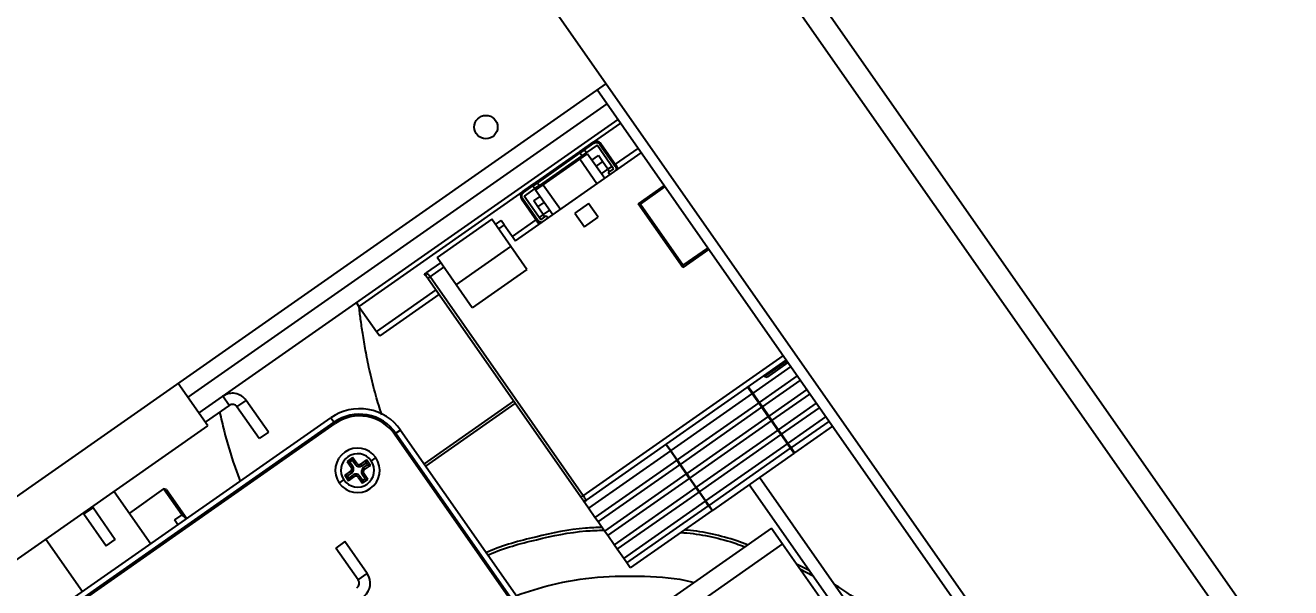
# Model space of a CAD drawing. Header units: millimetres. Extents: x 152904052 to 153933663, y 538271515 to 539240469.
# Drawn here: x 153453132.2 to 153453359.7, y 538570140.6 to 538570241.7 of the extents above; entities that cross this region are included whole.
import ezdxf
from ezdxf.enums import TextEntityAlignment as Align

# ---------------------------------------------------------------- set-up
doc = ezdxf.new("R2010")
doc.units = ezdxf.units.MM
doc.layers.add('POWR', color=5, linetype='Continuous')
doc.layers.add('TEXT', color=7, linetype='Continuous')
doc.styles.get("Standard").update_dxf_attribs({"font": 'Gulim.ttf'})

msp = doc.modelspace()

# ---------------------------------------------------------------- linework, layer by layer
at = {"layer": 'POWR', "color": 7}
for p, q in [((153452936.32, 538570729.81), (153453406.66, 538570058.11)), ((153452932.96, 538570727.46), (153453403.3, 538570055.76)), ((153452903.56, 538570706.87), (153453373.89, 538570035.16)), ((153453236.63, 538570231.19), (153452927.2, 538570014.52)), ((153453355.45, 538570058.02), (153453234.99, 538570230.04)), ((153453236.74, 538570227.54), (153453161.42, 538570174.8)), ((153453238.72, 538570224.72), (153453163.4, 538570171.98)), ((153453239.18, 538570224.06), (153453234.29, 538570220.63)), ((153453232.44, 538570219.34), (153453234.29, 538570220.63)), ((153453234.29, 538570220.63), (153453234.4, 538570220.47)), ((153453220.31, 538570202.91), (153453242.91, 538570218.74)), ((153453224.17, 538570213.55), (153453231.79, 538570218.88)), ((153453231.9, 538570218.72), (153453224.28, 538570213.38)), ((153453230.19, 538570216.54), (153453233.18, 538570218.64)), ((153453231.79, 538570218.88), (153453231.9, 538570218.72)), ((153453231.89, 538570217.61), (153453233.28, 538570218.58)), ((153453231.9, 538570218.72), (153453232.72, 538570219.29)), ((153453232.25, 538570218.23), (153453231.9, 538570218.72)), ((153453233.07, 538570218.8), (153453232.25, 538570218.23)), ((153453232.72, 538570219.29), (153453234.4, 538570220.47)), ((153453232.72, 538570219.29), (153453233.07, 538570218.8)), ((153453234.99, 538570220.15), (153453233.07, 538570218.8)), ((153453233.18, 538570218.64), (153453233.07, 538570218.8)), ((153453233.28, 538570218.58), (153453236.38, 538570214.16)), ((153453237.97, 538570215.89), (153453234.99, 538570220.15)), ((153453235.52, 538570220.27), (153453235.68, 538570220.39)), ((153453235.52, 538570220.27), (153453238.27, 538570216.34)), ((153453235.68, 538570220.39), (153453238.43, 538570216.45)), ((153453242.34, 538570219.55), (153453238.26, 538570216.7)), ((153453232.25, 538570218.23), (153453224.63, 538570212.89)), ((153453225.33, 538570213.02), (153453231.89, 538570217.61)), ((153453230.08, 538570216.71), (153453230.25, 538570216.46)), ((153453234.98, 538570213.19), (153453231.89, 538570217.61)), ((153453234.08, 538570217.44), (153453235.23, 538570218.24)), ((153453235.97, 538570217.18), (153453234.83, 538570216.37)), ((153453235.97, 538570217.18), (153453235.23, 538570218.24)), ((153453236.95, 538570215.78), (153453235.97, 538570217.18)), ((153453237.69, 538570216.3), (153453236.95, 538570215.78)), ((153453238.43, 538570216.45), (153453238.27, 538570216.34)), ((153453238.43, 538570216.45), (153453238.83, 538570215.88)), ((153453223.92, 538570212.16), (153453226.91, 538570214.25)), ((153453226.97, 538570214.17), (153453226.8, 538570214.41)), ((153453235.8, 538570214.98), (153453236.95, 538570215.78)), ((153453236.95, 538570215.78), (153453237.24, 538570215.37)), ((153453237.97, 538570215.89), (153453236.99, 538570215.2)), ((153453237.28, 538570214.79), (153453236.99, 538570215.2)), ((153453221.67, 538570211.8), (153453192.18, 538570191.15)), ((153453221.67, 538570211.8), (153453223.51, 538570213.09)), ((153453221.79, 538570211.64), (153453221.67, 538570211.8)), ((153453221.79, 538570211.64), (153453223.47, 538570212.81)), ((153453223.81, 538570212.32), (153453221.88, 538570210.97)), ((153453223.47, 538570212.81), (153453224.28, 538570213.38)), ((153453223.47, 538570212.81), (153453223.81, 538570212.32)), ((153453224.63, 538570212.89), (153453223.81, 538570212.32)), ((153453223.81, 538570212.32), (153453223.92, 538570212.16)), ((153453223.94, 538570212.05), (153453225.33, 538570213.02)), ((153453227.04, 538570207.62), (153453223.94, 538570212.05)), ((153453224.28, 538570213.38), (153453224.17, 538570213.55)), ((153453224.28, 538570213.38), (153453224.63, 538570212.89)), ((153453225.33, 538570213.02), (153453228.43, 538570208.6)), ((153453247.03, 538570212.85), (153453242.37, 538570209.59)), ((153453242.79, 538570209.51), (153453247.2, 538570212.61)), ((153453221.43, 538570210.41), (153453221.59, 538570210.52)), ((153453224.18, 538570206.47), (153453221.43, 538570210.41)), ((153453224.34, 538570206.59), (153453221.59, 538570210.52)), ((153453224.87, 538570206.71), (153453221.88, 538570210.97)), ((153453223.6, 538570210.1), (153453224.74, 538570210.9)), ((153453224.34, 538570209.03), (153453223.6, 538570210.1)), ((153453224.34, 538570209.03), (153453225.49, 538570209.83)), ((153453233.46, 538570209.61), (153453231, 538570207.89)), ((153453235.18, 538570207.16), (153453233.46, 538570209.61)), ((153453242.37, 538570209.59), (153453242.79, 538570209.51)), ((153453250.4, 538570198.12), (153453242.37, 538570209.59)), ((153453242.79, 538570209.51), (153453250.47, 538570198.54)), ((153453225.32, 538570207.64), (153453224.34, 538570209.03)), ((153453225.32, 538570207.64), (153453224.58, 538570207.12)), ((153453224.87, 538570206.71), (153453225.85, 538570207.4)), ((153453226.46, 538570208.44), (153453225.32, 538570207.64)), ((153453225.32, 538570207.64), (153453225.6, 538570207.23)), ((153453226.14, 538570206.99), (153453225.85, 538570207.4)), ((153453231, 538570207.89), (153453232.72, 538570205.44)), ((153453232.72, 538570205.44), (153453235.18, 538570207.16)), ((153453216.07, 538570206.81), (153453206.24, 538570199.92)), ((153453219.51, 538570201.89), (153453216.07, 538570206.81)), ((153453216.72, 538570205.89), (153453217.73, 538570206.6)), ((153453218.3, 538570205.78), (153453217.29, 538570205.07)), ((153453218.3, 538570205.78), (153453217.73, 538570206.6)), ((153453218.3, 538570205.78), (153453220.31, 538570202.91)), ((153453224.01, 538570206.72), (153453219.74, 538570203.73)), ((153453224.34, 538570206.59), (153453224.18, 538570206.47)), ((153453224.18, 538570206.47), (153453224.58, 538570205.9)), ((153453209.68, 538570195.01), (153453219.51, 538570201.89)), ((153453222.38, 538570197.8), (153453219.51, 538570201.89)), ((153453255.06, 538570201.38), (153453250.4, 538570198.12)), ((153453250.47, 538570198.54), (153453254.89, 538570201.63)), ((153453204.39, 538570197.26), (153453206.89, 538570199)), ((153453204.96, 538570196.44), (153453207.46, 538570198.19)), ((153453209.68, 538570195.01), (153453206.24, 538570199.92)), ((153453222.38, 538570197.8), (153453212.55, 538570190.91)), ((153453250.4, 538570198.12), (153453250.47, 538570198.54)), ((153453203.98, 538570196.97), (153453204.39, 538570197.26)), ((153453204.16, 538570196.7), (153453203.98, 538570196.97)), ((153453232.08, 538570156.83), (153453204.55, 538570196.15)), ((153453232.49, 538570157.12), (153453204.96, 538570196.44)), ((153453205.99, 538570194.1), (153453195.34, 538570186.64)), ((153453206.56, 538570193.28), (153453195.91, 538570185.83)), ((153453212.55, 538570190.91), (153453209.68, 538570195.01)), ((153453191.72, 538570191.81), (153453192.18, 538570191.15)), ((153453192.18, 538570191.15), (153453195.34, 538570186.64)), ((153453195.34, 538570186.64), (153453195.91, 538570185.83)), ((153453232.49, 538570157.12), (153453268.43, 538570182.28)), ((153453233.07, 538570156.3), (153453269.01, 538570181.46)), ((153453269.82, 538570180.31), (153453263, 538570175.53)), ((153453265.15, 538570178.52), (153453269.12, 538570181.3)), ((153453269.29, 538570181.05), (153453265.57, 538570178.45)), ((153453270.97, 538570178.67), (153453264.14, 538570173.89)), ((153453264.72, 538570173.07), (153453271.54, 538570177.85)), ((153453265.04, 538570178.68), (153453265.15, 538570178.52)), ((153453265.15, 538570178.52), (153453265.57, 538570178.45)), ((153453165.01, 538570169.68), (153453159.67, 538570177.3)), ((153453262.91, 538570175.47), (153453248.25, 538570165.21)), ((153453262.1, 538570176.63), (153453262.91, 538570175.47)), ((153453263, 538570175.53), (153453262.19, 538570176.69)), ((153453262.91, 538570175.47), (153453264.06, 538570173.83)), ((153453264.14, 538570173.89), (153453263, 538570175.53)), ((153453272.69, 538570176.21), (153453265.86, 538570171.43)), ((153453266.44, 538570170.61), (153453273.26, 538570175.39)), ((153453168.85, 538570173.35), (153453164.55, 538570170.34)), ((153453168.85, 538570173.35), (153453167.7, 538570174.99)), ((153453170.24, 538570173.1), (153453171.88, 538570174.25)), ((153453174.26, 538570167.37), (153453170.24, 538570173.1)), ((153453175.9, 538570168.52), (153453171.88, 538570174.25)), ((153453219.98, 538570174.12), (153453203.9, 538570162.86)), ((153453204.19, 538570162.45), (153453220.27, 538570173.71)), ((153453264.06, 538570173.83), (153453249.4, 538570163.57)), ((153453249.97, 538570162.75), (153453264.63, 538570173.02)), ((153453264.06, 538570173.83), (153453264.63, 538570173.02)), ((153453264.72, 538570173.07), (153453264.14, 538570173.89)), ((153453264.63, 538570173.02), (153453265.78, 538570171.38)), ((153453265.86, 538570171.43), (153453264.72, 538570173.07)), ((153453274.41, 538570173.75), (153453267.58, 538570168.98)), ((153453268.16, 538570168.16), (153453274.98, 538570172.93)), ((153453140.44, 538570138.44), (153453187.13, 538570171.13)), ((153453187.13, 538570171.13), (153453187.7, 538570170.31)), ((153453265.78, 538570171.38), (153453251.12, 538570161.11)), ((153453251.69, 538570160.29), (153453266.35, 538570170.56)), ((153453265.78, 538570171.38), (153453266.35, 538570170.56)), ((153453266.44, 538570170.61), (153453265.86, 538570171.43)), ((153453266.35, 538570170.56), (153453267.5, 538570168.92)), ((153453267.58, 538570168.98), (153453266.44, 538570170.61)), ((153453269.3, 538570166.52), (153453276.13, 538570171.3)), ((153452943.84, 538570014.82), (153453165.01, 538570169.68)), ((153453141.01, 538570137.62), (153453187.7, 538570170.31)), ((153453187.87, 538570170.07), (153453141.18, 538570137.37)), ((153453175.9, 538570168.52), (153453174.26, 538570167.37)), ((153453187.87, 538570170.07), (153453187.7, 538570170.31)), ((153453198.6, 538570168.17), (153453198.84, 538570168.35)), ((153453199.66, 538570168.92), (153453198.84, 538570168.35)), ((153453198.84, 538570168.35), (153453229.82, 538570124.11)), ((153453199.66, 538570168.92), (153453232.36, 538570122.23)), ((153453267.5, 538570168.92), (153453252.84, 538570158.65)), ((153453267.5, 538570168.92), (153453268.08, 538570168.1)), ((153453268.16, 538570168.16), (153453267.58, 538570168.98)), ((153453269.88, 538570165.7), (153453276.7, 538570170.48)), ((153453277.32, 538570169.59), (153453270.5, 538570164.81)), ((153453228.82, 538570125.01), (153453198.6, 538570168.17)), ((153453248.17, 538570165.15), (153453247.36, 538570166.31)), ((153453247.44, 538570166.36), (153453248.25, 538570165.21)), ((153453253.41, 538570157.83), (153453268.08, 538570168.1)), ((153453254.56, 538570156.19), (153453269.22, 538570166.46)), ((153453268.08, 538570168.1), (153453269.22, 538570166.46)), ((153453269.3, 538570166.52), (153453268.16, 538570168.16)), ((153453269.22, 538570166.46), (153453269.8, 538570165.64)), ((153453269.88, 538570165.7), (153453269.3, 538570166.52)), ((153453191.04, 538570163.98), (153453190.05, 538570163.29)), ((153453190.95, 538570163.49), (153453191.04, 538570163.98)), ((153453191.78, 538570162.91), (153453191.04, 538570163.98)), ((153453195.2, 538570163.96), (153453194.38, 538570163.39)), ((153453248.17, 538570165.15), (153453233.47, 538570154.85)), ((153453249.32, 538570163.51), (153453248.17, 538570165.15)), ((153453248.25, 538570165.21), (153453249.4, 538570163.57)), ((153453255.13, 538570155.38), (153453269.8, 538570165.64)), ((153453270.42, 538570164.75), (153453255.76, 538570154.48)), ((153453269.8, 538570165.64), (153453270.42, 538570164.75)), ((153453270.5, 538570164.81), (153453269.88, 538570165.7)), ((153453190.68, 538570161.53), (153453189.61, 538570160.78)), ((153453190.05, 538570163.29), (153453190.8, 538570162.23)), ((153453190.54, 538570163.2), (153453190.05, 538570163.29)), ((153453190.95, 538570163.49), (153453190.54, 538570163.2)), ((153453190.54, 538570163.2), (153453191.09, 538570162.43)), ((153453190.88, 538570161.24), (153453190.68, 538570161.53)), ((153453191.09, 538570162.43), (153453190.8, 538570162.23)), ((153453191.49, 538570162.71), (153453190.95, 538570163.49)), ((153453191.49, 538570162.71), (153453191.78, 538570162.91)), ((153453193.54, 538570163.54), (153453192.48, 538570162.79)), ((153453192.68, 538570162.5), (153453192.48, 538570162.79)), ((153453193.46, 538570163.05), (153453192.68, 538570162.5)), ((153453192.96, 538570162.1), (153453193.74, 538570162.64)), ((153453192.96, 538570162.1), (153453193.17, 538570161.81)), ((153453193.17, 538570161.81), (153453194.23, 538570162.55)), ((153453193.46, 538570163.05), (153453193.54, 538570163.54)), ((153453193.74, 538570162.64), (153453193.46, 538570163.05)), ((153453194.23, 538570162.55), (153453193.54, 538570163.54)), ((153453193.74, 538570162.64), (153453194.23, 538570162.55)), ((153453249.32, 538570163.51), (153453234.61, 538570153.22)), ((153453235.19, 538570152.4), (153453249.89, 538570162.69)), ((153453249.32, 538570163.51), (153453249.89, 538570162.69)), ((153453249.97, 538570162.75), (153453249.4, 538570163.57)), ((153453251.04, 538570161.05), (153453249.89, 538570162.69)), ((153453249.97, 538570162.75), (153453251.12, 538570161.11)), ((153453188.64, 538570159.37), (153453189.46, 538570159.95)), ((153453189.61, 538570160.78), (153453190.3, 538570159.8)), ((153453190.1, 538570160.7), (153453189.61, 538570160.78)), ((153453190.88, 538570161.24), (153453190.1, 538570160.7)), ((153453190.1, 538570160.7), (153453190.39, 538570160.29)), ((153453190.3, 538570159.8), (153453191.36, 538570160.55)), ((153453190.39, 538570160.29), (153453190.3, 538570159.8)), ((153453190.39, 538570160.29), (153453191.16, 538570160.83)), ((153453191.16, 538570160.83), (153453191.36, 538570160.55)), ((153453192.35, 538570160.63), (153453192.06, 538570160.42)), ((153453192.06, 538570160.42), (153453192.81, 538570159.36)), ((153453192.35, 538570160.63), (153453192.89, 538570159.85)), ((153453192.76, 538570160.91), (153453193.04, 538570161.11)), ((153453193.3, 538570160.13), (153453192.76, 538570160.91)), ((153453192.81, 538570159.36), (153453193.79, 538570160.05)), ((153453192.89, 538570159.85), (153453192.81, 538570159.36)), ((153453192.89, 538570159.85), (153453193.3, 538570160.13)), ((153453193.79, 538570160.05), (153453193.04, 538570161.11)), ((153453193.3, 538570160.13), (153453193.79, 538570160.05)), ((153453251.04, 538570161.05), (153453236.33, 538570150.76)), ((153453236.91, 538570149.94), (153453251.61, 538570160.23)), ((153453251.04, 538570161.05), (153453251.61, 538570160.23)), ((153453251.69, 538570160.29), (153453251.12, 538570161.11)), ((153453252.76, 538570158.59), (153453251.61, 538570160.23)), ((153453251.69, 538570160.29), (153453252.84, 538570158.65)), ((153453282.14, 538570134.81), (153453264.22, 538570160.41)), ((153453148.17, 538570157.89), (153453154.77, 538570148.47)), ((153453157.06, 538570158.32), (153453150.9, 538570154)), ((153453157.59, 538570158.23), (153453157.06, 538570158.32)), ((153453160.32, 538570153.67), (153453157.06, 538570158.32)), ((153453157.59, 538570158.23), (153453161.24, 538570153.01)), ((153453252.76, 538570158.59), (153453238.06, 538570148.3)), ((153453238.63, 538570147.48), (153453253.33, 538570157.78)), ((153453252.76, 538570158.59), (153453253.33, 538570157.78)), ((153453253.41, 538570157.83), (153453252.84, 538570158.65)), ((153453254.48, 538570156.14), (153453253.33, 538570157.78)), ((153453253.41, 538570157.83), (153453254.56, 538570156.19)), ((153453280.26, 538570133.49), (153453262.33, 538570159.09)), ((153453144.36, 538570154.98), (153453142.72, 538570153.83)), ((153453144.36, 538570154.98), (153453148.37, 538570149.24)), ((153453233.47, 538570154.85), (153453232.47, 538570156.28)), ((153453234.61, 538570153.22), (153453233.47, 538570154.85)), ((153453239.78, 538570145.84), (153453254.48, 538570156.14)), ((153453240.35, 538570145.02), (153453255.05, 538570155.32)), ((153453255.05, 538570155.32), (153453254.48, 538570156.14)), ((153453254.56, 538570156.19), (153453255.13, 538570155.38)), ((153453255.68, 538570154.43), (153453255.05, 538570155.32)), ((153453255.13, 538570155.38), (153453255.76, 538570154.48)), ((153453142.61, 538570154), (153453142.72, 538570153.83)), ((153453142.72, 538570153.83), (153453146.73, 538570148.1)), ((153453160.32, 538570153.67), (153453159.01, 538570152.75)), ((153453159.62, 538570151.87), (153453159.01, 538570152.75)), ((153453161.14, 538570152.93), (153453160.32, 538570153.67)), ((153453235.19, 538570152.4), (153453234.61, 538570153.22)), ((153453236.33, 538570150.76), (153453235.19, 538570152.4)), ((153453255.68, 538570154.43), (153453240.97, 538570144.13)), ((153453266.38, 538570151.3), (153453229.89, 538570125.75)), ((153453236.91, 538570149.94), (153453236.33, 538570150.76)), ((153453266.38, 538570151.3), (153453268.36, 538570148.48)), ((153453135.89, 538570149.29), (153453142.48, 538570139.87)), ((153453146.73, 538570148.1), (153453148.37, 538570149.24)), ((153453189.66, 538570148.86), (153453188.02, 538570147.71)), ((153453193.68, 538570143.12), (153453189.66, 538570148.86)), ((153453268.36, 538570148.48), (153453231.87, 538570122.92)), ((153453238.06, 538570148.3), (153453236.91, 538570149.94)), ((153453238.63, 538570147.48), (153453238.06, 538570148.3)), ((153453268.36, 538570148.48), (153453279.32, 538570132.83)), ((153453192.04, 538570141.97), (153453188.02, 538570147.71)), ((153453239.78, 538570145.84), (153453238.63, 538570147.48)), ((153453240.35, 538570145.02), (153453239.78, 538570145.84)), ((153453240.97, 538570144.13), (153453240.35, 538570145.02)), ((153453273.14, 538570143.65), (153453270.97, 538570144.75)), ((153453271.58, 538570143.89), (153453273.75, 538570142.79)), ((153453192.04, 538570141.97), (153453193.68, 538570143.12))]:
    msp.add_line(p, q, dxfattribs=at)
at = {"layer": 'POWR', "color": 7, "flags": 128}
msp.add_lwpolyline([(153453144.26, 538570155.15), (153453144.26, 538570155.15), (153453144.36, 538570154.98)], dxfattribs=at)
at = {"layer": 'POWR', "color": 7}
msp.add_circle((153453215.01, 538570223.37), 2.1, dxfattribs=at)
for centre, radius, start, end in [((153453234.86, 538570219.81), 1, 35, 125), ((153453232.56, 538570219.18), 0.2, 35, 125), ((153453237.61, 538570215.88), 1, 350.573, 35), ((153453222.24, 538570210.98), 1, 125, 215), ((153453223.63, 538570212.93), 0.2, 125, 215), ((153453225, 538570207.05), 1, 215, 259.427), ((153453169.42, 538570172.53), 3, 35, 125), ((153453169.42, 538570172.53), 1, 35, 125), ((153453192.29, 538570163.76), 9, 35, 125), ((153453192.29, 538570163.76), 8, 35, 125), ((153453192.29, 538570163.76), 7.7, 35, 125), ((153453191.92, 538570161.67), 4, 35, 215), ((153453191.92, 538570161.67), 4, 215, 35), ((153453191.92, 538570161.67), 3, 35, 215), ((153453191.92, 538570161.67), 3, 215, 35), ((153453190.39, 538570161.94), 0.5, 305, 35), ((153453190.39, 538570161.94), 0.851, 305, 35), ((153453192.19, 538570163.2), 0.851, 215, 305), ((153453192.19, 538570163.2), 0.5, 215, 305), ((153453193.45, 538570161.4), 0.851, 125, 215), ((153453193.45, 538570161.4), 0.5, 125, 215), ((153453191.65, 538570160.14), 0.851, 35, 125), ((153453191.65, 538570160.14), 0.5, 35, 125), ((153453191.22, 538570141.4), 1, 305, 35), ((153453191.22, 538570141.4), 3, 308.8226, 35)]:
    msp.add_arc(centre, radius, start, end, dxfattribs=at)
for points, knots in [([(153453234.4, 538570220.47), (153453234.49, 538570220.52), (153453234.63, 538570220.59), (153453234.84, 538570220.62), (153453235, 538570220.61), (153453235.16, 538570220.56), (153453235.35, 538570220.47), (153453235.45, 538570220.35), (153453235.52, 538570220.27)], [0, 0, 0, 0, 0.239443, 0.36994, 0.5, 0.630497, 0.760557, 1, 1, 1, 1]), ([(153453232.44, 538570219.34), (153453232.43, 538570219.34), (153453232.42, 538570219.33), (153453232.34, 538570219.27), (153453232.25, 538570219.21), (153453232.15, 538570219.14), (153453232, 538570219.03), (153453231.87, 538570218.94), (153453231.79, 538570218.88)], [0, 0, 0, 0, 0.239443, 0.36994, 0.5, 0.630497, 0.760557, 1, 1, 1, 1]), ([(153453238.27, 538570216.34), (153453238.32, 538570216.25), (153453238.39, 538570216.11), (153453238.42, 538570215.9), (153453238.41, 538570215.74), (153453238.37, 538570215.61), (153453238.34, 538570215.54), (153453238.33, 538570215.52)], [0, 0, 0, 0, 0.349844, 0.54051, 0.730538, 0.921204, 1, 1, 1, 1]), ([(153453221.59, 538570210.52), (153453221.54, 538570210.61), (153453221.47, 538570210.75), (153453221.44, 538570210.96), (153453221.45, 538570211.12), (153453221.5, 538570211.28), (153453221.59, 538570211.47), (153453221.71, 538570211.57), (153453221.79, 538570211.64)], [0, 0, 0, 0, 0.239443, 0.36994, 0.5, 0.630497, 0.760557, 1, 1, 1, 1]), ([(153453224.17, 538570213.55), (153453224.09, 538570213.49), (153453223.96, 538570213.4), (153453223.81, 538570213.29), (153453223.7, 538570213.22), (153453223.62, 538570213.16), (153453223.54, 538570213.11), (153453223.52, 538570213.1), (153453223.51, 538570213.09)], [0, 0, 0, 0, 0.239443, 0.36994, 0.5, 0.630497, 0.760557, 1, 1, 1, 1]), ([(153453225.09, 538570206.26), (153453225.07, 538570206.25), (153453224.99, 538570206.24), (153453224.86, 538570206.26), (153453224.7, 538570206.3), (153453224.51, 538570206.4), (153453224.41, 538570206.51), (153453224.34, 538570206.59)], [0, 0, 0, 0, 0.079501, 0.269515, 0.460167, 0.650181, 1, 1, 1, 1]), ([(153453196.3, 538570171.66), (153453195.92, 538570172.83), (153453195.11, 538570175.34), (153453194.19, 538570179.07), (153453193.46, 538570182.66), (153453192.93, 538570185.76), (153453192.53, 538570188.47), (153453192.3, 538570190.21), (153453192.2, 538570191.07), (153453192.19, 538570191.14)], [0, 0, 0, 0, 0.182161, 0.392886, 0.575774, 0.733984, 0.868705, 0.989398, 1, 1, 1, 1]), ([(153453167.12, 538570172.14), (153453167.38, 538570171.02), (153453168.15, 538570167.72), (153453169.37, 538570163.57), (153453170.51, 538570160.6), (153453170.84, 538570159.73)], [0, 0, 0, 0, 0.268198, 0.785972, 1, 1, 1, 1]), ([(153453235.88, 538570151.41), (153453234.89, 538570151.38), (153453230.87, 538570151.26), (153453224, 538570149.75), (153453218.02, 538570148.21), (153453215.21, 538570146.92), (153453215.1, 538570146.87)], [0, 0, 0, 0, 0.138759, 0.564722, 0.983649, 1, 1, 1, 1]), ([(153453215.39, 538570146.45), (153453215.46, 538570146.48), (153453218.22, 538570147.75), (153453224.12, 538570149.27), (153453231.04, 538570150.77), (153453235.13, 538570150.89), (153453236.22, 538570150.92)], [0, 0, 0, 0, 0.010585, 0.425896, 0.848183, 1, 1, 1, 1]), ([(153453250.08, 538570150.51), (153453250.44, 538570150.48), (153453253.8, 538570150.22), (153453257.68, 538570149.35), (153453261.04, 538570148.13), (153453261.57, 538570147.93)], [0, 0, 0, 0, 0.09092, 0.856893, 1, 1, 1, 1]), ([(153453262.07, 538570148.28), (153453261.42, 538570148.52), (153453257.92, 538570149.8), (153453254.08, 538570150.68), (153453250.89, 538570150.94), (153453250.72, 538570150.96)], [0, 0, 0, 0, 0.177571, 0.956588, 1, 1, 1, 1]), ([(153453220.48, 538570139.19), (153453222.57, 538570139.88), (153453227.32, 538570141.46), (153453235.1, 538570142.64), (153453243.54, 538570142.76), (153453249.39, 538570142.34), (153453252.28, 538570141.58), (153453252.44, 538570141.54)], [0, 0, 0, 0, 0.20368, 0.462441, 0.723657, 0.984873, 1, 1, 1, 1]), ([(153453311.11, 538570081.24), (153453311.14, 538570081.96), (153453311.3, 538570085.71), (153453310.44, 538570092.52), (153453308.46, 538570101.46), (153453305.25, 538570110.06), (153453301.01, 538570118.11), (153453295.86, 538570125.43), (153453289.96, 538570131.87), (153453283.93, 538570137.16), (153453279.64, 538570139.89), (153453277.74, 538570141.1)], [0, 0, 0, 0, 0.030131, 0.157165, 0.285275, 0.413386, 0.54042, 0.665356, 0.787271, 0.905377, 1, 1, 1, 1])]:
    msp.add_open_spline(points, degree=3, knots=knots, dxfattribs=at)
for points in [[(153453204.39, 538570197.26), (153453204.34, 538570197.21), (153453204.24, 538570197.12), (153453204.17, 538570196.93), (153453204.17, 538570196.73), (153453204.23, 538570196.62), (153453204.26, 538570196.56)], [(153453204.26, 538570196.56), (153453204.27, 538570196.55), (153453204.28, 538570196.54), (153453204.34, 538570196.45), (153453204.44, 538570196.31), (153453204.51, 538570196.2), (153453204.55, 538570196.15)], [(153453204.96, 538570196.44), (153453204.89, 538570196.54), (153453204.74, 538570196.76), (153453204.55, 538570197.03), (153453204.41, 538570197.22), (153453204.4, 538570197.24), (153453204.39, 538570197.26)], [(153453204.55, 538570196.15), (153453204.56, 538570196.15), (153453204.57, 538570196.16), (153453204.66, 538570196.23), (153453204.8, 538570196.32), (153453204.91, 538570196.4), (153453204.96, 538570196.44)], [(153453232.49, 538570157.12), (153453232.44, 538570157.08), (153453232.33, 538570157), (153453232.2, 538570156.91), (153453232.1, 538570156.84), (153453232.09, 538570156.83), (153453232.08, 538570156.83)], [(153453233.07, 538570156.3), (153453233.06, 538570156.31), (153453233.04, 538570156.33), (153453232.91, 538570156.52), (153453232.72, 538570156.79), (153453232.57, 538570157.01), (153453232.49, 538570157.12)], [(153453232.08, 538570156.83), (153453232.12, 538570156.78), (153453232.2, 538570156.67), (153453232.29, 538570156.53), (153453232.36, 538570156.44), (153453232.37, 538570156.43), (153453232.37, 538570156.42)], [(153453232.37, 538570156.42), (153453232.41, 538570156.37), (153453232.5, 538570156.27), (153453232.69, 538570156.2), (153453232.89, 538570156.2), (153453233.01, 538570156.27), (153453233.07, 538570156.3)]]:
    msp.add_open_spline(points, degree=3, dxfattribs=at)

# ---------------------------------------------------------------- texts
at = {"layer": 'TEXT'}
msp.add_text('전기실#CD', height=4550, rotation=34.9999, dxfattribs=at).set_placement((153466474.48, 538561025.28), align=Align.CENTER)

doc.saveas('drawing.dxf')
